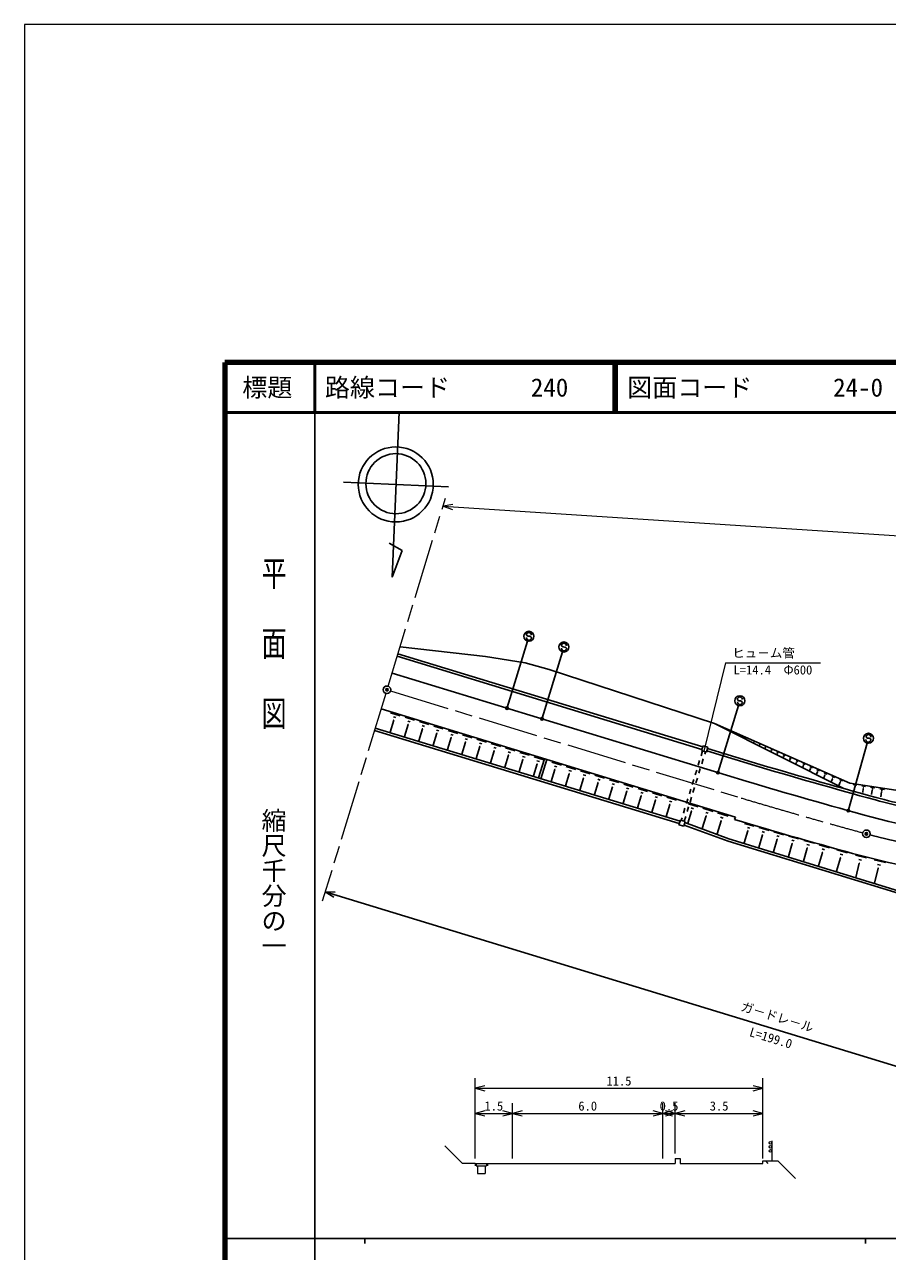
# Model space of a CAD drawing. Units: millimetres, scale not verified, with parts at other scales. Extents: x 0 to 700000, y -47500 to 447500.
# Drawn here: x 0 to 172378, y 202409 to 447500 of the extents above; entities that cross this region are included whole.
import ezdxf
from ezdxf.enums import TextEntityAlignment as Align

# ---------------------------------------------------------------- set-up
doc = ezdxf.new("R2010")
doc.units = ezdxf.units.MM
doc.header["$LTSCALE"] = 1000
doc.header["$PDMODE"] = 32
doc.header["$PDSIZE"] = 500
doc.linetypes.add('CHAIN', pattern=[18.5, 12, -1.5, 3.5, -1.5])
doc.layers.add('M-OTRS', color=7, linetype='Continuous')
doc.layers.add('M-TTL-TXT', color=7, linetype='Continuous')
for name, color, linetype, lineweight in [('M-STR-HTXT', 7, 'Continuous', 13), ('M-STR-STRC', 7, 'Continuous', 25), ('M-TTL-BAND', 7, 'Continuous', 25), ('M-TTL-LINE', 7, 'Continuous', 50), ('S-TTL', 7, 'Continuous', 25), ('作業レイヤ1', 7, 'Continuous', 13)]:
    doc.layers.add(name, color=color, linetype=linetype, lineweight=lineweight)
doc.styles.add('@ＭＳ ゴシック', font='')
doc.styles.add('ＭＳ ゴシック', font='')
doc.styles.get('@ＭＳ ゴシック').set_extended_font_data('@MS Gothic')
doc.styles.get('ＭＳ ゴシック').set_extended_font_data('MS Gothic')

msp = doc.modelspace()

# ---------------------------------------------------------------- linework, layer by layer
at = {"layer": 'M-OTRS', "color": 6}
msp.add_point((72395, 314613), dxfattribs=at)
at = {"layer": 'M-STR-HTXT'}
for p, q in [((85556, 351655), (83595, 351264)), ((83595, 351264), (511971, 323442)), ((83595, 351264), (85489, 350622)), ((140000, 320000), (135726, 302318)), ((140000, 320000), (159000, 320000)), ((90000, 221000), (90000, 237000)), ((91932, 235518), (90000, 235000)), ((147500, 235000), (145568, 235518)), ((147500, 221000), (147500, 237000)), ((90000, 235000), (147500, 235000)), ((90000, 235000), (91932, 234482)), ((145568, 234482), (147500, 235000)), ((91932, 230518), (90000, 230000)), ((97500, 230000), (95568, 230518)), ((97500, 221000), (97500, 232000)), ((99432, 230518), (97500, 230000)), ((127500, 230000), (125568, 230518)), ((127500, 221000), (127500, 232000)), ((129432, 230518), (127500, 230000)), ((130000, 230000), (128068, 230518)), ((130000, 222000), (130000, 232000)), ((131932, 230518), (130000, 230000)), ((147500, 230000), (145568, 230518)), ((90000, 230000), (97500, 230000)), ((90000, 230000), (91932, 229482)), ((95568, 229482), (97500, 230000)), ((97500, 230000), (127500, 230000)), ((97500, 230000), (99432, 229482)), ((125568, 229482), (127500, 230000)), ((127500, 230000), (130000, 230000)), ((127500, 230000), (129432, 229482)), ((128068, 229482), (130000, 230000)), ((130000, 230000), (147500, 230000)), ((130000, 230000), (131932, 229482)), ((145568, 229482), (147500, 230000)), ((87500, 220000), (83964, 223536)), ((149250, 224500), (149250, 220500)), ((130000, 221000), (130000, 220000)), ((130000, 221000), (131000, 221000)), ((131000, 221000), (131000, 220000)), ((90000, 220000), (87500, 220000)), ((90000, 220000), (97500, 220000)), ((90000, 220000), (90000, 219500)), ((90000, 220000), (92500, 220000)), ((90250, 220000), (90250, 219500)), ((90250, 219500), (92250, 219500)), ((90500, 219500), (90500, 218000)), ((92000, 219500), (92000, 218000)), ((92250, 220000), (92250, 219500)), ((92500, 220000), (92500, 219500)), ((97500, 220000), (127500, 220000)), ((127500, 220000), (130000, 220000)), ((131000, 220000), (147500, 220000)), ((147500, 220000), (147500, 220500)), ((147500, 220500), (148000, 220500)), ((148000, 220500), (148500, 220000)), ((148000, 220500), (150500, 220500)), ((150500, 220500), (154036, 216964)), ((90500, 218000), (92000, 218000))]:
    msp.add_line(p, q, dxfattribs=at)
for centre in [(149000, 224100), (149000, 223300), (149000, 222500)]:
    msp.add_circle(centre, 250, dxfattribs=at)
at = {"layer": 'M-STR-STRC'}
for p, q in [((96412, 311090), (100460, 324335)), ((100357, 325432), (100257, 325550)), ((100602, 325293), (100357, 325432)), ((100902, 325291), (100602, 325293)), ((101148, 325179), (100902, 325291)), ((101253, 325043), (101148, 325179)), ((103399, 308955), (107447, 322200)), ((107343, 323297), (107244, 323415)), ((107588, 323158), (107343, 323297)), ((107889, 323156), (107588, 323158)), ((108134, 323044), (107889, 323156)), ((108240, 322908), (108134, 323044)), ((138551, 298213), (142598, 311458)), ((142495, 312555), (142396, 312673)), ((142740, 312416), (142495, 312555)), ((143041, 312414), (142740, 312416)), ((143286, 312302), (143041, 312414)), ((143392, 312166), (143286, 312302)), ((164600, 290611), (168304, 303957)), ((168176, 305061), (168076, 305179)), ((168421, 304921), (168176, 305061)), ((168721, 304919), (168421, 304921)), ((168967, 304807), (168721, 304919)), ((169073, 304671), (168967, 304807)), ((60067, 274272), (239250, 219515)), ((62066, 274202), (60067, 274272)), ((60067, 274272), (61763, 273212))]:
    msp.add_line(p, q, dxfattribs=at)
for centre, radius in [((100752, 325292), 1000), ((107739, 323157), 1000), ((142890, 312415), 1000), ((96368, 310947), 150), ((96368, 310947), 120), ((96368, 310947), 90), ((96368, 310947), 60), ((96368, 310947), 30), ((103355, 308812), 150), ((103355, 308812), 120), ((103355, 308812), 90), ((103355, 308812), 60), ((103355, 308812), 30), ((168571, 304920), 1000), ((138507, 298070), 150), ((138507, 298070), 120), ((138507, 298070), 90), ((138507, 298070), 60), ((138507, 298070), 30), ((164560, 290466), 150), ((164560, 290466), 120), ((164560, 290466), 90), ((164560, 290466), 60), ((164560, 290466), 30)]:
    msp.add_circle(centre, radius, dxfattribs=at)
for centre, start, end in [((100757, 325546), 359.55488, 179.55488), ((100753, 325046), 179.55488, 359.55488), ((107744, 323411), 359.55488, 179.55488), ((107740, 322911), 179.55488, 359.55488), ((142892, 312169), 179.55488, 359.55488), ((142896, 312669), 359.55488, 179.55488), ((168573, 304675), 179.55488, 359.55488), ((168576, 305175), 359.55488, 179.55488)]:
    msp.add_arc(centre, 500, start, end, dxfattribs=at)
for p in [(96368, 310947), (103355, 308812), (138507, 298070), (164560, 290466)]:
    msp.add_point(p, dxfattribs=at)
at = {"layer": 'M-TTL-BAND'}
for p, q in [((58000, 370000), (58000, 20000)), ((40000, 205000), (579000, 205000)), ((68000, 205000), (68000, 204000)), ((168000, 205000), (168000, 204000))]:
    msp.add_line(p, q, dxfattribs=at)
at = {"layer": 'M-TTL-BAND', "color": 2, "linetype": 'CHAIN', "lineweight": 13}
for p, q in [((72614, 315330), (84085, 352867)), ((72176, 313896), (59483, 272359)), ((73112, 314394), (143164, 292987))]:
    msp.add_line(p, q, dxfattribs=at)
for centre, radius, start, end in [((457287, 1345166), 1098068, 253.37726, 254.69479), ((206876, 430763), 150000, 255.3302, 266.50296)]:
    msp.add_arc(centre, radius, start, end, dxfattribs=at)
at = {"layer": 'M-TTL-LINE'}
for p, q in [((58000, 380000), (58000, 370000)), ((117750, 380000), (117750, 370000)), ((118250, 380000), (118250, 370000)), ((40000, 370000), (680000, 370000))]:
    msp.add_line(p, q, dxfattribs=at)
at = {"layer": 'S-TTL', "color": 2, "lineweight": 140}
for p, q in [((40000, 380000), (40000, 20000)), ((680000, 380000), (40000, 380000))]:
    msp.add_line(p, q, dxfattribs=at)
at = {"layer": 'S-TTL'}
for p, q in [((74811, 370098), (73426, 337127)), ((84685, 355183), (63722, 356064)), ((75454, 342414), (72833, 343870)), ((73426, 337127), (75454, 342414)), ((74441, 321307), (135320, 302703)), ((74587, 321785), (135467, 303181)), ((75011, 323175), (92093, 321269)), ((92093, 321269), (100000, 320000)), ((100000, 320000), (104802, 318689)), ((104802, 318689), (137834, 307850)), ((73418, 317960), (144176, 296337)), ((71226, 310788), (141995, 289161)), ((73134, 309995), (75046, 309411)), ((73676, 309202), (74154, 309056)), ((76003, 309119), (77915, 308534)), ((69911, 306484), (130791, 287880)), ((70057, 306962), (130937, 288358)), ((73739, 308556), (73009, 306165)), ((73679, 308574), (73799, 308537)), ((76608, 307679), (75878, 305288)), ((76545, 308326), (77023, 308180)), ((76549, 307697), (76668, 307661)), ((79477, 306802), (78747, 304411)), ((78872, 308242), (80784, 307657)), ((79414, 307449), (79892, 307303)), ((79418, 306820), (79537, 306784)), ((81741, 307365), (83653, 306781)), ((82283, 306572), (82761, 306426)), ((84610, 306488), (86522, 305904)), ((137834, 307850), (163658, 294870)), ((137834, 307850), (164866, 295979)), ((82346, 305925), (81616, 303534)), ((82287, 305944), (82406, 305907)), ((85215, 305049), (84485, 302658)), ((85152, 305695), (85630, 305549)), ((85156, 305067), (85275, 305030)), ((88084, 304172), (87354, 301781)), ((87479, 305612), (89391, 305027)), ((88021, 304819), (88499, 304673)), ((88025, 304190), (88144, 304154)), ((90348, 304735), (92260, 304150)), ((90890, 303942), (91368, 303796)), ((145837, 304117), (145627, 304209)), ((145683, 304034), (145670, 304040)), ((145677, 304037), (145670, 304023)), ((145731, 304089), (145678, 304112)), ((90953, 303295), (90223, 300904)), ((90894, 303313), (91013, 303277)), ((93822, 302418), (93092, 300027)), ((93217, 303858), (95130, 303274)), ((93759, 303065), (94237, 302919)), ((93763, 302437), (93882, 302400)), ((96691, 301542), (95961, 299151)), ((96086, 302981), (97999, 302397)), ((96628, 302188), (97106, 302042)), ((96632, 301560), (96751, 301523)), ((98955, 302105), (100868, 301520)), ((135439, 302406), (135146, 301449)), ((135247, 302464), (135540, 303420)), ((135247, 302464), (136204, 302172)), ((135540, 303420), (136496, 303128)), ((135866, 301752), (136012, 302230)), ((136204, 302172), (136496, 303128)), ((136277, 302411), (145188, 299688)), ((136423, 302889), (145333, 300166)), ((146990, 303611), (146750, 303716)), ((146806, 303520), (146782, 303464)), ((146814, 303516), (146799, 303523)), ((146868, 303578), (146808, 303605)), ((148173, 303091), (147902, 303210)), ((147966, 302988), (147923, 302891)), ((147974, 302985), (147958, 302992)), ((148036, 303055), (147968, 303084)), ((149387, 302558), (149085, 302691)), ((149156, 302443), (149094, 302302)), ((149166, 302439), (149147, 302447)), ((149234, 302517), (149158, 302550)), ((150378, 301883), (150296, 301698)), ((150633, 302011), (150298, 302158)), ((150388, 301879), (150367, 301888)), ((150464, 301966), (150380, 302002)), ((151912, 301449), (151544, 301611)), ((99561, 300665), (98830, 298274)), ((99497, 301312), (99975, 301166)), ((99501, 300683), (99620, 300647)), ((102430, 299788), (101699, 297397)), ((101824, 301228), (103737, 300643)), ((102366, 300435), (102844, 300289)), ((102370, 299806), (102489, 299770)), ((103849, 300818), (102680, 296993)), ((104327, 300672), (103158, 296847)), ((105343, 300153), (107255, 299568)), ((105885, 299360), (106363, 299214)), ((108212, 299276), (110125, 298691)), ((134854, 300493), (134562, 299537)), ((135282, 299839), (135574, 300796)), ((151631, 301309), (151530, 301078)), ((151643, 301304), (151620, 301314)), ((151726, 301399), (151634, 301440)), ((152918, 300720), (152796, 300441)), ((153225, 300873), (152823, 301049)), ((152931, 300714), (152905, 300725)), ((153021, 300818), (152921, 300862)), ((154239, 300115), (154095, 299788)), ((154573, 300281), (154135, 300473)), ((154252, 300109), (154225, 300121)), ((154351, 300222), (154242, 300270)), ((155594, 299494), (155429, 299118)), ((155955, 299674), (155482, 299882)), ((155609, 299487), (155579, 299500)), ((155715, 299610), (155597, 299662)), ((157375, 299051), (156864, 299275)), ((157116, 298981), (156988, 299038)), ((105948, 298713), (105218, 296322)), ((105889, 298731), (106008, 298695)), ((108817, 297836), (108087, 295445)), ((108754, 298483), (109232, 298337)), ((108758, 297854), (108877, 297818)), ((111687, 296959), (110956, 294568)), ((111081, 298399), (112994, 297815)), ((111623, 297606), (112101, 297460)), ((111627, 296978), (111746, 296941)), ((113950, 297522), (115863, 296938)), ((114492, 296729), (114970, 296583)), ((116819, 296646), (118732, 296061)), ((133685, 296668), (133393, 295711)), ((134270, 298580), (133977, 297624)), ((134113, 296014), (134405, 296970)), ((134697, 297927), (134990, 298883)), ((156985, 298856), (156798, 298430)), ((157001, 298849), (156969, 298863)), ((158413, 298202), (158203, 297724)), ((158831, 298411), (158283, 298652)), ((158430, 298195), (158396, 298210)), ((158554, 298337), (158416, 298397)), ((159878, 297531), (159645, 296999)), ((160326, 297754), (159739, 298012)), ((159897, 297523), (159860, 297539)), ((160029, 297675), (159882, 297739)), ((161382, 296842), (161124, 296255)), ((161861, 297080), (161234, 297356)), ((161402, 296833), (161363, 296851)), ((161543, 296996), (161386, 297064)), ((163436, 296389), (162768, 296682)), ((114556, 296083), (113825, 293692)), ((114496, 296101), (114615, 296064)), ((117425, 295206), (116694, 292815)), ((117361, 295853), (117839, 295707)), ((117365, 295224), (117484, 295188)), ((120294, 294329), (119563, 291938)), ((119688, 295769), (121601, 295184)), ((120230, 294976), (120708, 294830)), ((120234, 294347), (120353, 294311)), ((122557, 294892), (124470, 294308)), ((133101, 294755), (132808, 293798)), ((133528, 294101), (133821, 295058)), ((162926, 296135), (162643, 295492)), ((162947, 296126), (162905, 296144)), ((163097, 296299), (162930, 296372)), ((164866, 295979), (179949, 293623)), ((165542, 295671), (166242, 295562)), ((165827, 295196), (165716, 294486)), ((165772, 295420), (165947, 295393)), ((165805, 295200), (165848, 295193)), ((167244, 295405), (168010, 295286)), ((167555, 294886), (167429, 294080)), ((167495, 295131), (167687, 295101)), ((167531, 294890), (167579, 294882)), ((169013, 295129), (169847, 294999)), ((169352, 294563), (169210, 293659)), ((169286, 294830), (169495, 294797)), ((169326, 294567), (169378, 294559)), ((170851, 294842), (171757, 294700)), ((171219, 294228), (171062, 293221)), ((171148, 294517), (171375, 294482)), ((171191, 294232), (171248, 294223)), ((123163, 293452), (122432, 291061)), ((123099, 294099), (123577, 293953)), ((123103, 293471), (123222, 293434)), ((126032, 292576), (125301, 290185)), ((125426, 294015), (127339, 293431)), ((125968, 293222), (126446, 293076)), ((125972, 292594), (126091, 292557)), ((128901, 291699), (128170, 289308)), ((128295, 293139), (130208, 292554)), ((128837, 292346), (129315, 292200)), ((128841, 291717), (128960, 291681)), ((132516, 292842), (132224, 291886)), ((134567, 291222), (132612, 291819)), ((132944, 292189), (133236, 293145)), ((131932, 290929), (131639, 289973)), ((131775, 288363), (132067, 289320)), ((132359, 290276), (132652, 291232)), ((133231, 290348), (132499, 287951)), ((133654, 290860), (133166, 291009)), ((133292, 290330), (133170, 290367)), ((136140, 289407), (135374, 286902)), ((137529, 290317), (135496, 290938)), ((136580, 289940), (136072, 290095)), ((136203, 289388), (136076, 289427)), ((140572, 289387), (138457, 290033)), ((130718, 287641), (131010, 288597)), ((130718, 287641), (131674, 287348)), ((131010, 288597), (131966, 288305)), ((131347, 289017), (131201, 288539)), ((131674, 287348), (131966, 288305)), ((131747, 287587), (140527, 284381)), ((131893, 288066), (140687, 284856)), ((139127, 288441), (138327, 285823)), ((139585, 288995), (139057, 289156)), ((139193, 288421), (139061, 288461)), ((141995, 289161), (141849, 288683)), ((143837, 287907), (145781, 287352)), ((144399, 287116), (144885, 286977)), ((146752, 287074), (148724, 286511)), ((140527, 284381), (180235, 272183)), ((140687, 284856), (180317, 272681)), ((144476, 286463), (143775, 284011)), ((144415, 286481), (144536, 286446)), ((147400, 285609), (146688, 283117)), ((147322, 286271), (147816, 286130)), ((147338, 285627), (147462, 285591)), ((150353, 284746), (149629, 282213)), ((149696, 286233), (151697, 285661)), ((150275, 285418), (150775, 285275)), ((150291, 284764), (150416, 284728)), ((152669, 285384), (154699, 284804)), ((153256, 284557), (153764, 284412)), ((155671, 284526), (157732, 283937)), ((153336, 283875), (152600, 281300)), ((153272, 283893), (153399, 283857)), ((156348, 282995), (155601, 280378)), ((156267, 283687), (156782, 283540)), ((156284, 283014), (156413, 282977)), ((159390, 282107), (158631, 279448)), ((158703, 283660), (160794, 283062)), ((159308, 282808), (159831, 282659)), ((159325, 282125), (159456, 282088)), ((162296, 282633), (164417, 282027)), ((162993, 281058), (162221, 278356)), ((162910, 281770), (163440, 281618)), ((162927, 281077), (163059, 281039)), ((165961, 281544), (168163, 281009)), ((166741, 279955), (166046, 277099)), ((166626, 280683), (167177, 280549)), ((166672, 279972), (166810, 279939)), ((169694, 280637), (171992, 280078)), ((170388, 279738), (170963, 279598)), ((170508, 278979), (169780, 275985)), ((170436, 278996), (170580, 278961))]:
    msp.add_line(p, q, dxfattribs=at)
for centre, radius in [((74161, 355626), 7493), ((74176, 355783), 5995)]:
    msp.add_circle(centre, radius, dxfattribs=at)
at = {"layer": 'S-TTL', "color": 3}
for centre in [(72395, 314613), (168164, 285844)]:
    msp.add_circle(centre, 750, dxfattribs=at)
at = {"layer": 'S-TTL'}
for centre, radius, start, end in [((457287, 1345166), 1091068, 253.37845, 254.73292), ((457287, 1345166), 1090568, 253.37853, 254.73285), ((457287, 1345166), 1094568, 253.37785, 254.73343), ((206876, 430763), 143000, 255.05123, 260.45909), ((206876, 430763), 142500, 255.05178, 260.45839), ((206876, 430763), 146500, 255.0474, 266.5263), ((457287, 1345166), 1102568, 253.37575, 254.73455), ((206876, 430763), 154500, 255.03918, 266.47437)]:
    msp.add_arc(centre, radius, start, end, dxfattribs=at)
at = {"layer": 'S-TTL', "color": 3}
for p in [(72395, 314613), (168164, 285844)]:
    msp.add_point(p, dxfattribs=at)
at = {"layer": '作業レイヤ1'}
msp.add_lwpolyline([(0, -47500), (700000, -47500), (700000, 447500), (0, 447500)], close=True, dxfattribs=at)

# ---------------------------------------------------------------- texts
at = {"layer": 'M-STR-HTXT', "style": 'ＭＳ ゴシック'}
for s, p in [('ヒュ－ム管', (141375, 320500)), ('11.5', (116250, 235000)), ('1.5', (91875, 230000)), ('6.0', (110625, 230000)), ('0.5', (126875, 230000)), ('3.5', (136875, 230000))]:
    msp.add_text(s, height=1833, dxfattribs=at).set_placement(p, align=Align.BOTTOM_LEFT)
msp.add_text('L=14.4\u3000Φ600', height=1833, dxfattribs=at).set_placement((149500, 319500), align=Align.TOP_CENTER)
at = {"layer": 'M-STR-STRC', "style": 'ＭＳ ゴシック'}
msp.add_text('ガ－ドレ－ル', height=1833, rotation=343.007, dxfattribs=at).set_placement((149951, 247850), align=Align.BOTTOM_CENTER)
at = {"layer": 'M-STR-STRC', "style": '@ＭＳ ゴシック'}
msp.add_text('L=199.0', height=1833, rotation=343.007, dxfattribs=at).set_placement((149366, 245937), align=Align.TOP_CENTER)
at = {"layer": 'M-TTL-BAND', "style": '@ＭＳ ゴシック', "width": 1.4}
msp.add_text('平  面  図', height=3666, rotation=270, dxfattribs=at).set_placement((49777, 306475), align=Align.MIDDLE_RIGHT)
at = {"layer": 'M-TTL-BAND', "style": '@ＭＳ ゴシック'}
msp.add_text('縮尺千分の一', height=3666, rotation=270, dxfattribs=at).set_placement((49777, 261030), align=Align.MIDDLE_RIGHT)
at = {"layer": 'M-TTL-TXT', "style": 'ＭＳ ゴシック'}
msp.add_text('標題', height=3666, dxfattribs=at).set_placement((48500, 375000), align=Align.MIDDLE_CENTER)
for s, p in [('路線コード', (60000, 375000)), ('240', (101142, 375000)), ('図面コード', (120380, 375000)), ('24-0', (161521, 375000))]:
    msp.add_text(s, height=3666, dxfattribs=at).set_placement(p, align=Align.MIDDLE_LEFT)

doc.saveas('drawing.dxf')
